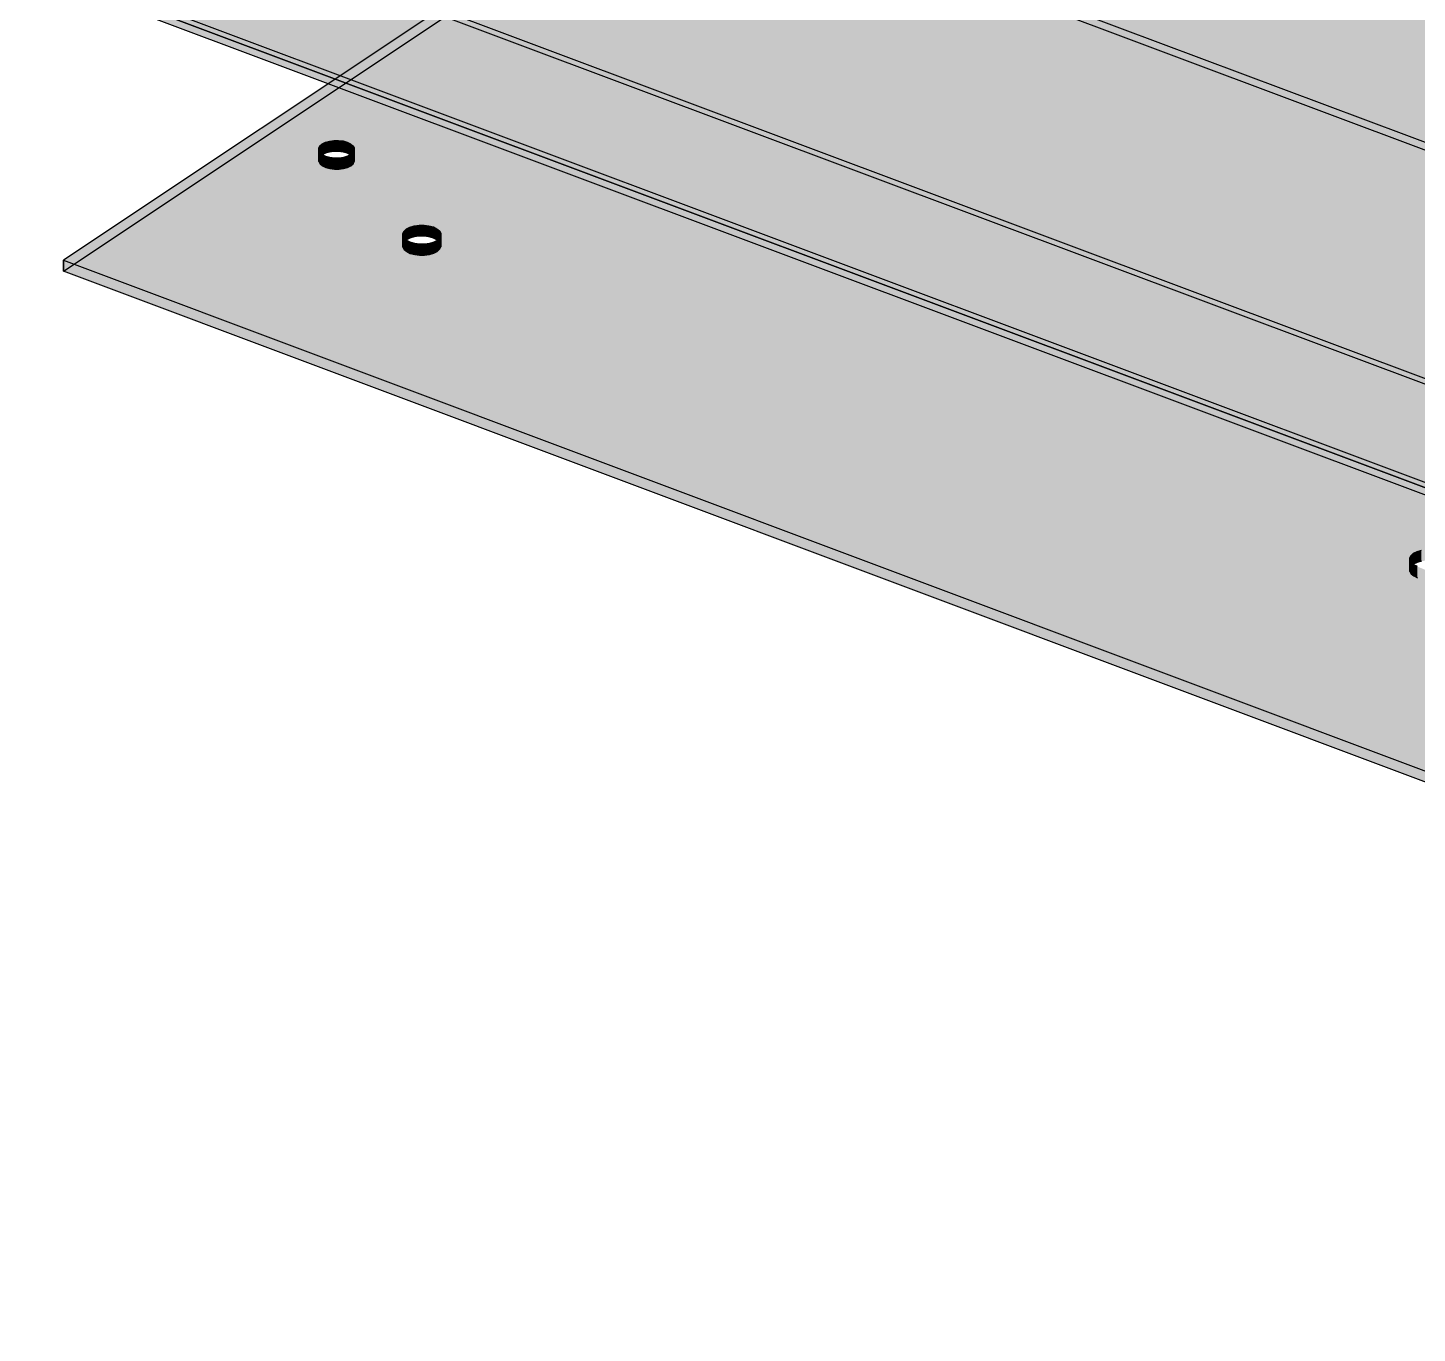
# Model space of a CAD drawing. Header units: millimetres. Extents: x 50 to 612415, y 2 to 4150.
# Drawn here: x 470683 to 470850.8, y 1532.1 to 1689.8 of the extents above; entities that cross this region are included whole.
import ezdxf

# ---------------------------------------------------------------- set-up
doc = ezdxf.new("R2010")
doc.units = ezdxf.units.MM
doc.layers.add('HATCH', color=8, linetype='Continuous', lineweight=9)
doc.layers.add('OUTLINE', color=7, linetype='Continuous', lineweight=25)

msp = doc.modelspace()

# ---------------------------------------------------------------- hatches: boundary and pattern name
at = {"layer": 'HATCH', "true_color": 0x617c87}
for points in [[(471374.6, 1451.356), (469917.048, 1997.938), (469915.604, 1997.835)], [(471374.6, 1451.356), (469915.604, 1997.835), (471374.807, 1450.634)], [(469915.604, 1985.337), (469917.048, 1985.44), (471374.6, 1438.858)], [(470402.459, 1832.661), (469915.604, 1985.337), (471374.807, 1438.136)], [(471374.807, 1438.136), (469915.604, 1985.337), (471374.6, 1438.858)], [(471374.807, 1437.243), (469915.604, 1984.444), (470402.459, 1831.769)], [(471097.567, 1583.786), (470272.88, 1893.044), (470404.809, 1834.228)], [(470404.809, 1833.335), (470272.88, 1892.151), (471097.567, 1582.893)], [(471097.567, 1583.786), (470404.809, 1834.228), (470405.175, 1834.049)], [(470405.175, 1833.157), (470404.809, 1833.335), (471097.567, 1582.893)], [(471097.567, 1583.786), (470405.175, 1834.049), (470405.435, 1833.829)], [(470405.435, 1832.937), (470405.175, 1833.157), (471097.567, 1582.893)], [(471097.567, 1583.786), (470405.435, 1833.829), (470405.573, 1833.583)], [(470405.573, 1832.691), (470405.435, 1832.937), (471097.567, 1582.893)], [(471097.567, 1583.786), (470405.573, 1833.583), (470405.578, 1833.328)], [(470405.578, 1832.435), (470405.573, 1832.691), (471097.567, 1582.893)], [(471097.567, 1583.786), (470405.578, 1833.328), (470457.177, 1814.59)], [(470454.826, 1813.023), (470402.459, 1832.661), (471374.807, 1438.136)], [(471374.807, 1437.243), (470402.459, 1831.769), (470454.826, 1812.131)], [(470457.177, 1813.698), (470405.578, 1832.435), (471097.567, 1582.893)], [(471097.567, 1583.786), (470457.177, 1814.59), (470457.542, 1814.412)], [(471097.567, 1583.786), (470457.542, 1814.412), (470457.803, 1814.192)], [(470892.34, 1649.863), (470455.272, 1812.898), (470454.826, 1813.023)], [(470892.213, 1649.615), (470892.34, 1649.863), (470454.826, 1813.023)], [(470892.219, 1649.36), (470892.213, 1649.615), (470454.826, 1813.023)], [(470892.357, 1649.114), (470892.219, 1649.36), (470454.826, 1813.023)], [(470892.617, 1648.894), (470892.357, 1649.114), (470454.826, 1813.023)], [(470892.983, 1648.715), (470892.617, 1648.894), (470454.826, 1813.023)], [(470892.983, 1648.715), (470454.826, 1813.023), (471374.807, 1438.136)], [(470892.34, 1649.863), (470455.767, 1812.835), (470455.272, 1812.898)], [(470892.34, 1649.863), (470456.279, 1812.837), (470455.767, 1812.835)], [(470892.34, 1649.863), (470456.771, 1812.906), (470456.279, 1812.837)], [(470892.34, 1649.863), (470457.211, 1813.037), (470456.771, 1812.906)], [(470457.542, 1813.519), (470457.177, 1813.698), (471097.567, 1582.893)], [(470892.34, 1649.863), (470457.568, 1813.219), (470457.211, 1813.037)], [(470457.803, 1813.299), (470457.542, 1813.519), (471097.567, 1582.893)], [(470457.819, 1813.442), (470457.568, 1813.219), (470892.591, 1650.086)], [(470892.34, 1649.863), (470892.591, 1650.086), (470457.568, 1813.219)], [(470892.591, 1649.193), (470457.568, 1812.327), (470457.819, 1812.549)], [(471097.567, 1583.786), (470457.803, 1814.192), (470457.94, 1813.945)], [(470457.94, 1813.053), (470457.803, 1813.299), (471097.567, 1582.893)], [(470457.946, 1813.69), (470457.819, 1813.442), (470895.333, 1650.282)], [(470457.819, 1813.442), (470893.881, 1650.468), (470894.392, 1650.47)], [(470457.819, 1813.442), (470894.392, 1650.47), (470894.888, 1650.407)], [(470457.819, 1813.442), (470893.389, 1650.399), (470893.881, 1650.468)], [(470457.819, 1813.442), (470894.888, 1650.407), (470895.333, 1650.282)], [(470457.819, 1813.442), (470892.949, 1650.269), (470893.389, 1650.399)], [(470457.819, 1813.442), (470892.591, 1650.086), (470892.949, 1650.269)], [(470895.333, 1649.389), (470457.819, 1812.549), (470457.946, 1812.797)], [(470894.392, 1649.578), (470893.881, 1649.575), (470457.819, 1812.549)], [(470894.888, 1649.514), (470894.392, 1649.578), (470457.819, 1812.549)], [(470893.881, 1649.575), (470893.389, 1649.506), (470457.819, 1812.549)], [(470895.333, 1649.389), (470894.888, 1649.514), (470457.819, 1812.549)], [(470893.389, 1649.506), (470892.949, 1649.376), (470457.819, 1812.549)], [(470892.949, 1649.376), (470892.591, 1649.193), (470457.819, 1812.549)], [(471097.567, 1583.786), (470457.94, 1813.945), (470457.946, 1813.69)], [(470457.946, 1812.797), (470457.94, 1813.053), (471097.567, 1582.893)], [(471097.567, 1583.786), (470457.946, 1813.69), (470895.333, 1650.282)], [(470895.333, 1649.389), (470457.946, 1812.797), (471097.567, 1582.893)], [(470454.826, 1812.131), (470455.272, 1812.005), (470892.34, 1648.97)], [(470454.826, 1812.131), (470892.34, 1648.97), (470892.213, 1648.723)], [(470454.826, 1812.131), (470892.213, 1648.723), (470892.219, 1648.467)], [(470454.826, 1812.131), (470892.219, 1648.467), (470892.357, 1648.221)], [(470454.826, 1812.131), (470892.357, 1648.221), (470892.617, 1648.001)], [(470454.826, 1812.131), (470892.617, 1648.001), (470892.983, 1647.822)], [(471374.807, 1437.243), (470454.826, 1812.131), (470892.983, 1647.822)], [(470455.272, 1812.005), (470455.767, 1811.942), (470892.34, 1648.97)], [(470455.767, 1811.942), (470456.279, 1811.945), (470892.34, 1648.97)], [(470456.279, 1811.945), (470456.771, 1812.014), (470892.34, 1648.97)], [(470456.771, 1812.014), (470457.211, 1812.144), (470892.34, 1648.97)], [(470457.211, 1812.144), (470457.568, 1812.327), (470892.34, 1648.97)], [(470457.568, 1812.327), (470892.591, 1649.193), (470892.34, 1648.97)]]:
    msp.add_hatch(color=145, dxfattribs=at).paths.add_polyline_path(points)
at = {"layer": 'HATCH', "true_color": 0x5b747f}
for points in [[(471374.807, 1438.136), (469915.604, 1985.337), (469915.604, 1997.835), (471374.807, 1450.634)], [(469917.048, 1985.44), (471374.6, 1438.858), (471374.6, 1451.356), (469917.048, 1997.938)], [(471374.807, 1437.243), (469915.604, 1984.444), (469915.604, 1985.337), (471374.807, 1438.136)], [(470272.88, 1892.151), (471097.567, 1582.893), (471097.567, 1583.786), (470272.88, 1893.044)]]:
    msp.add_hatch(color=147, dxfattribs=at).paths.add_polyline_path(points)
at = {"layer": 'HATCH', "true_color": 0x468f99}
for points in [[(470922.321, 1818.438), (470687.285, 1661.748), (470904.095, 1799.501)], [(470904.095, 1798.162), (470687.285, 1660.408), (470922.321, 1817.099)], [(470904.095, 1799.501), (470687.285, 1661.748), (470718.541, 1675.798)], [(470904.095, 1799.501), (470718.541, 1675.798), (470718.936, 1676)], [(470904.095, 1799.501), (470718.936, 1676), (470719.422, 1676.144)], [(470904.095, 1799.501), (470719.422, 1676.144), (470719.966, 1676.22)], [(470904.095, 1799.501), (470719.966, 1676.22), (470720.532, 1676.223)], [(470904.095, 1799.501), (470720.532, 1676.223), (470721.079, 1676.153)], [(470904.095, 1799.501), (470721.079, 1676.153), (470721.572, 1676.015)], [(470904.095, 1799.501), (470721.572, 1676.015), (470721.975, 1675.817)], [(470904.095, 1799.501), (470721.975, 1675.817), (470722.263, 1675.574)], [(470903.818, 1799.255), (470904.095, 1799.501), (470722.004, 1674.499)], [(470904.095, 1799.501), (470722.282, 1674.745), (470722.004, 1674.499)], [(470903.678, 1798.981), (470903.818, 1799.255), (470722.004, 1674.499)], [(470904.095, 1799.501), (470722.263, 1675.574), (470722.416, 1675.302)], [(470904.095, 1799.501), (470722.422, 1675.019), (470722.282, 1674.745)], [(470904.095, 1799.501), (470722.416, 1675.302), (470722.422, 1675.019)], [(470718.541, 1674.459), (470687.285, 1660.408), (470904.095, 1798.162)], [(470718.936, 1674.661), (470718.541, 1674.459), (470904.095, 1798.162)], [(470719.422, 1674.805), (470718.936, 1674.661), (470904.095, 1798.162)], [(470719.966, 1674.881), (470719.422, 1674.805), (470904.095, 1798.162)], [(470720.532, 1674.884), (470719.966, 1674.881), (470904.095, 1798.162)], [(470721.079, 1674.814), (470720.532, 1674.884), (470904.095, 1798.162)], [(470721.572, 1674.675), (470721.079, 1674.814), (470904.095, 1798.162)], [(470721.975, 1674.478), (470721.572, 1674.675), (470904.095, 1798.162)], [(470722.263, 1674.235), (470721.975, 1674.478), (470904.095, 1798.162)], [(470903.678, 1798.981), (470722.004, 1674.499), (470853.614, 1626.595)], [(470722.004, 1673.16), (470904.095, 1798.162), (470903.818, 1797.916)], [(470722.004, 1673.16), (470722.282, 1673.406), (470904.095, 1798.162)], [(470722.004, 1673.16), (470903.818, 1797.916), (470903.678, 1797.642)], [(470853.614, 1625.256), (470722.004, 1673.16), (470903.678, 1797.642)], [(470722.416, 1673.963), (470722.263, 1674.235), (470904.095, 1798.162)], [(470722.282, 1673.406), (470722.422, 1673.68), (470904.095, 1798.162)], [(470722.422, 1673.68), (470722.416, 1673.963), (470904.095, 1798.162)], [(470718.264, 1675.552), (470718.541, 1675.798), (470687.285, 1661.748)], [(470718.123, 1675.278), (470718.264, 1675.552), (470687.285, 1661.748)], [(470718.13, 1674.996), (470718.123, 1675.278), (470687.285, 1661.748)], [(470718.282, 1674.723), (470718.13, 1674.996), (470687.285, 1661.748)], [(470718.57, 1674.48), (470718.282, 1674.723), (470687.285, 1661.748)], [(470718.57, 1674.48), (470687.285, 1661.748), (470730.253, 1665.988)], [(470687.285, 1660.408), (470718.541, 1674.459), (470718.264, 1674.213)], [(470687.285, 1660.408), (470718.264, 1674.213), (470718.123, 1673.939)], [(470687.285, 1660.408), (470718.123, 1673.939), (470718.13, 1673.656)], [(470687.285, 1660.408), (470718.13, 1673.656), (470718.282, 1673.384)], [(470687.285, 1660.408), (470718.282, 1673.384), (470718.57, 1673.141)], [(470718.974, 1674.283), (470718.57, 1674.48), (470732.406, 1665.556)], [(470718.57, 1674.48), (470730.253, 1665.988), (470730.859, 1665.991)], [(470718.57, 1674.48), (470730.859, 1665.991), (470731.445, 1665.916)], [(470718.57, 1674.48), (470731.445, 1665.916), (470731.973, 1665.768)], [(470718.57, 1674.48), (470731.973, 1665.768), (470732.406, 1665.556)], [(470850.07, 1626.099), (470719.466, 1674.144), (470718.974, 1674.283)], [(470849.92, 1625.806), (470850.07, 1626.099), (470718.974, 1674.283)], [(470849.927, 1625.503), (470849.92, 1625.806), (470718.974, 1674.283)], [(470850.09, 1625.212), (470849.927, 1625.503), (470718.974, 1674.283)], [(470850.398, 1624.951), (470850.09, 1625.212), (470718.974, 1674.283)], [(470850.831, 1624.74), (470850.398, 1624.951), (470718.974, 1674.283)], [(470718.974, 1674.283), (470732.406, 1665.556), (470962.885, 1579.176)], [(470850.831, 1624.74), (470718.974, 1674.283), (470962.885, 1579.176)], [(470850.07, 1626.099), (470720.014, 1674.074), (470719.466, 1674.144)], [(470850.07, 1626.099), (470720.579, 1674.077), (470720.014, 1674.074)], [(470850.07, 1626.099), (470721.123, 1674.153), (470720.579, 1674.077)], [(470850.07, 1626.099), (470721.609, 1674.297), (470721.123, 1674.153)], [(470850.07, 1626.099), (470722.004, 1674.499), (470721.609, 1674.297)], [(470722.004, 1674.499), (470851.895, 1626.815), (470852.5, 1626.819)], [(470722.004, 1674.499), (470852.5, 1626.819), (470853.087, 1626.744)], [(470722.004, 1674.499), (470851.312, 1626.734), (470851.895, 1626.815)], [(470722.004, 1674.499), (470853.087, 1626.744), (470853.614, 1626.595)], [(470722.004, 1674.499), (470850.791, 1626.58), (470851.312, 1626.734)], [(470722.004, 1674.499), (470850.367, 1626.363), (470850.791, 1626.58)], [(470850.07, 1626.099), (470850.367, 1626.363), (470722.004, 1674.499)], [(470730.253, 1664.649), (470687.285, 1660.408), (470718.57, 1673.141)], [(470732.406, 1664.217), (470718.57, 1673.141), (470718.974, 1672.944)], [(470730.859, 1664.652), (470730.253, 1664.649), (470718.57, 1673.141)], [(470731.445, 1664.577), (470730.859, 1664.652), (470718.57, 1673.141)], [(470731.973, 1664.429), (470731.445, 1664.577), (470718.57, 1673.141)], [(470732.406, 1664.217), (470731.973, 1664.429), (470718.57, 1673.141)], [(470718.974, 1672.944), (470719.466, 1672.805), (470850.07, 1624.76)], [(470718.974, 1672.944), (470850.07, 1624.76), (470849.92, 1624.467)], [(470718.974, 1672.944), (470849.92, 1624.467), (470849.927, 1624.164)], [(470718.974, 1672.944), (470849.927, 1624.164), (470850.09, 1623.873)], [(470718.974, 1672.944), (470850.09, 1623.873), (470850.398, 1623.612)], [(470718.974, 1672.944), (470850.398, 1623.612), (470850.831, 1623.401)], [(470962.885, 1577.837), (470732.406, 1664.217), (470718.974, 1672.944)], [(470962.885, 1577.837), (470718.974, 1672.944), (470850.831, 1623.401)], [(470719.466, 1672.805), (470720.014, 1672.735), (470850.07, 1624.76)], [(470720.014, 1672.735), (470720.579, 1672.738), (470850.07, 1624.76)], [(470720.579, 1672.738), (470721.123, 1672.814), (470850.07, 1624.76)], [(470721.123, 1672.814), (470721.609, 1672.958), (470850.07, 1624.76)], [(470721.609, 1672.958), (470722.004, 1673.16), (470850.07, 1624.76)], [(470852.5, 1625.48), (470851.895, 1625.476), (470722.004, 1673.16)], [(470853.087, 1625.405), (470852.5, 1625.48), (470722.004, 1673.16)], [(470851.895, 1625.476), (470851.312, 1625.395), (470722.004, 1673.16)], [(470853.614, 1625.256), (470853.087, 1625.405), (470722.004, 1673.16)], [(470851.312, 1625.395), (470850.791, 1625.241), (470722.004, 1673.16)], [(470850.791, 1625.241), (470850.367, 1625.024), (470722.004, 1673.16)], [(470722.004, 1673.16), (470850.367, 1625.024), (470850.07, 1624.76)], [(470687.285, 1661.748), (470729.67, 1665.907), (470730.253, 1665.988)], [(470687.285, 1661.748), (470729.149, 1665.752), (470729.67, 1665.907)], [(470687.285, 1661.748), (470728.726, 1665.536), (470729.149, 1665.752)], [(470728.429, 1665.272), (470728.726, 1665.536), (470687.285, 1661.748)], [(470728.278, 1664.979), (470728.429, 1665.272), (470687.285, 1661.748)], [(470728.285, 1664.676), (470728.278, 1664.979), (470687.285, 1661.748)], [(470732.406, 1665.556), (470732.714, 1665.296), (470962.885, 1579.176)], [(470732.714, 1665.296), (470732.877, 1665.004), (470962.885, 1579.176)], [(470732.877, 1665.004), (470732.884, 1664.701), (470962.885, 1579.176)], [(470728.448, 1664.385), (470728.285, 1664.676), (470687.285, 1661.748)], [(470730.253, 1664.649), (470729.67, 1664.567), (470687.285, 1660.408)], [(470729.67, 1664.567), (470729.149, 1664.413), (470687.285, 1660.408)], [(470729.149, 1664.413), (470728.726, 1664.197), (470687.285, 1660.408)], [(470728.757, 1664.124), (470728.448, 1664.385), (470687.285, 1661.748)], [(470687.285, 1660.408), (470728.726, 1664.197), (470728.429, 1663.933)], [(470729.19, 1663.912), (470728.757, 1664.124), (470687.285, 1661.748)], [(470687.285, 1660.408), (470728.429, 1663.933), (470728.278, 1663.64)], [(470729.19, 1663.912), (470687.285, 1661.748), (470967.679, 1556.6)], [(470687.285, 1660.408), (470728.278, 1663.64), (470728.285, 1663.337)], [(470687.285, 1660.408), (470728.285, 1663.337), (470728.448, 1663.045)], [(470959.341, 1578.68), (470729.717, 1663.764), (470729.19, 1663.912)], [(470959.191, 1578.387), (470959.341, 1578.68), (470729.19, 1663.912)], [(470959.198, 1578.084), (470959.191, 1578.387), (470729.19, 1663.912)], [(470959.361, 1577.792), (470959.198, 1578.084), (470729.19, 1663.912)], [(470959.669, 1577.532), (470959.361, 1577.792), (470729.19, 1663.912)], [(470960.102, 1577.32), (470959.669, 1577.532), (470729.19, 1663.912)], [(470960.102, 1577.32), (470729.19, 1663.912), (470967.679, 1556.6)], [(470959.341, 1578.68), (470730.304, 1663.689), (470729.717, 1663.764)], [(470959.341, 1578.68), (470730.909, 1663.692), (470730.304, 1663.689)], [(470959.341, 1578.68), (470731.492, 1663.774), (470730.909, 1663.692)], [(470959.341, 1578.68), (470732.013, 1663.928), (470731.492, 1663.774)], [(470959.341, 1578.68), (470732.437, 1664.144), (470732.013, 1663.928)], [(470962.885, 1577.837), (470732.714, 1663.957), (470732.406, 1664.217)], [(470732.734, 1664.408), (470732.437, 1664.144), (470959.638, 1578.944)], [(470959.341, 1578.68), (470959.638, 1578.944), (470732.437, 1664.144)], [(470962.885, 1577.837), (470732.877, 1663.665), (470732.714, 1663.957)], [(470732.884, 1664.701), (470732.734, 1664.408), (470962.885, 1579.176)], [(470732.734, 1664.408), (470961.166, 1579.396), (470961.771, 1579.399)], [(470732.734, 1664.408), (470961.771, 1579.399), (470962.358, 1579.324)], [(470732.734, 1664.408), (470960.583, 1579.314), (470961.166, 1579.396)], [(470732.734, 1664.408), (470962.358, 1579.324), (470962.885, 1579.176)], [(470732.734, 1664.408), (470960.062, 1579.16), (470960.583, 1579.314)], [(470732.734, 1664.408), (470959.638, 1578.944), (470960.062, 1579.16)], [(470962.885, 1577.837), (470732.734, 1663.069), (470732.884, 1663.362)], [(470962.885, 1577.837), (470732.884, 1663.362), (470732.877, 1663.665)], [(470687.285, 1660.408), (470728.448, 1663.045), (470728.757, 1662.785)], [(470687.285, 1660.408), (470728.757, 1662.785), (470729.19, 1662.573)], [(470967.679, 1555.261), (470687.285, 1660.408), (470729.19, 1662.573)], [(470729.19, 1662.573), (470729.717, 1662.425), (470959.341, 1577.341)], [(470729.19, 1662.573), (470959.341, 1577.341), (470959.191, 1577.047)], [(470729.19, 1662.573), (470959.191, 1577.047), (470959.198, 1576.745)], [(470729.19, 1662.573), (470959.198, 1576.745), (470959.361, 1576.453)], [(470729.19, 1662.573), (470959.361, 1576.453), (470959.669, 1576.193)], [(470729.19, 1662.573), (470959.669, 1576.193), (470960.102, 1575.981)], [(470967.679, 1555.261), (470729.19, 1662.573), (470960.102, 1575.981)], [(470729.717, 1662.425), (470730.304, 1662.35), (470959.341, 1577.341)], [(470730.304, 1662.35), (470730.909, 1662.353), (470959.341, 1577.341)], [(470730.909, 1662.353), (470731.492, 1662.434), (470959.341, 1577.341)], [(470731.492, 1662.434), (470732.013, 1662.589), (470959.341, 1577.341)], [(470732.013, 1662.589), (470732.437, 1662.805), (470959.341, 1577.341)], [(470959.638, 1577.605), (470732.437, 1662.805), (470732.734, 1663.069)], [(470732.437, 1662.805), (470959.638, 1577.605), (470959.341, 1577.341)], [(470961.771, 1578.06), (470961.166, 1578.057), (470732.734, 1663.069)], [(470962.358, 1577.985), (470961.771, 1578.06), (470732.734, 1663.069)], [(470961.166, 1578.057), (470960.583, 1577.975), (470732.734, 1663.069)], [(470962.885, 1577.837), (470962.358, 1577.985), (470732.734, 1663.069)], [(470960.583, 1577.975), (470960.062, 1577.821), (470732.734, 1663.069)], [(470960.062, 1577.821), (470959.638, 1577.605), (470732.734, 1663.069)]]:
    msp.add_hatch(color=135, dxfattribs=at).paths.add_polyline_path(points)
at = {"layer": 'HATCH', "true_color": 0x46848e}
msp.add_hatch(color=145, dxfattribs=at).paths.add_polyline_path([(470687.285, 1660.408), (470922.321, 1817.099), (470922.321, 1818.438), (470687.285, 1661.748)])
at = {"layer": 'HATCH', "true_color": 0x46818b}
for points in [[(470718.264, 1674.213), (470718.123, 1673.939), (470718.123, 1675.278), (470718.264, 1675.552)], [(470718.13, 1673.656), (470718.282, 1673.384), (470718.282, 1674.723), (470718.13, 1674.996)], [(470722.416, 1673.963), (470722.263, 1674.235), (470722.263, 1675.574), (470722.416, 1675.302)], [(470722.282, 1673.406), (470722.422, 1673.68), (470722.422, 1675.019), (470722.282, 1674.745)], [(470728.429, 1663.933), (470728.278, 1663.64), (470728.278, 1664.979), (470728.429, 1665.272)], [(470732.877, 1663.665), (470732.714, 1663.957), (470732.714, 1665.296), (470732.877, 1665.004)], [(470728.285, 1663.337), (470728.448, 1663.045), (470728.448, 1664.385), (470728.285, 1664.676)], [(470732.734, 1663.069), (470732.884, 1663.362), (470732.884, 1664.701), (470732.734, 1664.408)], [(470850.07, 1624.76), (470849.92, 1624.467), (470849.92, 1625.806), (470850.07, 1626.099)], [(470849.927, 1624.164), (470850.09, 1623.873), (470850.09, 1625.212), (470849.927, 1625.503)]]:
    msp.add_hatch(color=137, dxfattribs=at).paths.add_polyline_path(points)
at = {"layer": 'HATCH', "true_color": 0x467f88}
for points in [[(470718.123, 1673.939), (470718.13, 1673.656), (470718.13, 1674.996), (470718.123, 1675.278)], [(470722.422, 1673.68), (470722.416, 1673.963), (470722.416, 1675.302), (470722.422, 1675.019)], [(470728.278, 1663.64), (470728.285, 1663.337), (470728.285, 1664.676), (470728.278, 1664.979)], [(470732.884, 1663.362), (470732.877, 1663.665), (470732.877, 1665.004), (470732.884, 1664.701)], [(470849.92, 1624.467), (470849.927, 1624.164), (470849.927, 1625.503), (470849.92, 1625.806)]]:
    msp.add_hatch(color=137, dxfattribs=at).paths.add_polyline_path(points)
at = {"layer": 'HATCH', "true_color": 0x46838d}
for points in [[(470718.541, 1674.459), (470718.264, 1674.213), (470718.264, 1675.552), (470718.541, 1675.798)], [(470722.004, 1673.16), (470722.282, 1673.406), (470722.282, 1674.745), (470722.004, 1674.499)], [(470728.726, 1664.197), (470728.429, 1663.933), (470728.429, 1665.272), (470728.726, 1665.536)], [(470732.437, 1662.805), (470732.734, 1663.069), (470732.734, 1664.408), (470732.437, 1664.144)], [(470850.367, 1625.024), (470850.07, 1624.76), (470850.07, 1626.099), (470850.367, 1626.363)]]:
    msp.add_hatch(color=145, dxfattribs=at).paths.add_polyline_path(points)
at = {"layer": 'HATCH', "true_color": 0x46858f}
for points in [[(470718.936, 1674.661), (470718.541, 1674.459), (470718.541, 1675.798), (470718.936, 1676)], [(470721.975, 1674.478), (470721.572, 1674.675), (470721.572, 1676.015), (470721.975, 1675.817)], [(470718.57, 1673.141), (470718.974, 1672.944), (470718.974, 1674.283), (470718.57, 1674.48)], [(470721.609, 1672.958), (470722.004, 1673.16), (470722.004, 1674.499), (470721.609, 1674.297)], [(470729.149, 1664.413), (470728.726, 1664.197), (470728.726, 1665.536), (470729.149, 1665.752)], [(470732.406, 1664.217), (470731.973, 1664.429), (470731.973, 1665.768), (470732.406, 1665.556)], [(470728.757, 1662.785), (470729.19, 1662.573), (470729.19, 1663.912), (470728.757, 1664.124)], [(470732.013, 1662.589), (470732.437, 1662.805), (470732.437, 1664.144), (470732.013, 1663.928)], [(470850.791, 1625.241), (470850.367, 1625.024), (470850.367, 1626.363), (470850.791, 1626.58)], [(470850.398, 1623.612), (470850.831, 1623.401), (470850.831, 1624.74), (470850.398, 1624.951)]]:
    msp.add_hatch(color=145, dxfattribs=at).paths.add_polyline_path(points)
at = {"layer": 'HATCH', "true_color": 0x468791}
for points in [[(470719.422, 1674.805), (470718.936, 1674.661), (470718.936, 1676), (470719.422, 1676.144)], [(470721.572, 1674.675), (470721.079, 1674.814), (470721.079, 1676.153), (470721.572, 1676.015)], [(470718.974, 1672.944), (470719.466, 1672.805), (470719.466, 1674.144), (470718.974, 1674.283)], [(470721.123, 1672.814), (470721.609, 1672.958), (470721.609, 1674.297), (470721.123, 1674.153)], [(470729.67, 1664.567), (470729.149, 1664.413), (470729.149, 1665.752), (470729.67, 1665.907)], [(470731.973, 1664.429), (470731.445, 1664.577), (470731.445, 1665.916), (470731.973, 1665.768)], [(470729.19, 1662.573), (470729.717, 1662.425), (470729.717, 1663.764), (470729.19, 1663.912)], [(470731.492, 1662.434), (470732.013, 1662.589), (470732.013, 1663.928), (470731.492, 1663.774)], [(470851.312, 1625.395), (470850.791, 1625.241), (470850.791, 1626.58), (470851.312, 1626.734)]]:
    msp.add_hatch(color=145, dxfattribs=at).paths.add_polyline_path(points)
at = {"layer": 'HATCH', "true_color": 0x468892}
for points in [[(470719.966, 1674.881), (470719.422, 1674.805), (470719.422, 1676.144), (470719.966, 1676.22)], [(470720.532, 1674.884), (470719.966, 1674.881), (470719.966, 1676.22), (470720.532, 1676.223)], [(470721.079, 1674.814), (470720.532, 1674.884), (470720.532, 1676.223), (470721.079, 1676.153)], [(470719.466, 1672.805), (470720.014, 1672.735), (470720.014, 1674.074), (470719.466, 1674.144)], [(470720.014, 1672.735), (470720.579, 1672.738), (470720.579, 1674.077), (470720.014, 1674.074)], [(470720.579, 1672.738), (470721.123, 1672.814), (470721.123, 1674.153), (470720.579, 1674.077)], [(470730.253, 1664.649), (470729.67, 1664.567), (470729.67, 1665.907), (470730.253, 1665.988)], [(470730.859, 1664.652), (470730.253, 1664.649), (470730.253, 1665.988), (470730.859, 1665.991)], [(470731.445, 1664.577), (470730.859, 1664.652), (470730.859, 1665.991), (470731.445, 1665.916)], [(470729.717, 1662.425), (470730.304, 1662.35), (470730.304, 1663.689), (470729.717, 1663.764)], [(470730.304, 1662.35), (470730.909, 1662.353), (470730.909, 1663.692), (470730.304, 1663.689)], [(470730.909, 1662.353), (470731.492, 1662.434), (470731.492, 1663.774), (470730.909, 1663.692)]]:
    msp.add_hatch(color=145, dxfattribs=at).paths.add_polyline_path(points)
at = {"layer": 'HATCH', "true_color": 0x46848d}
for points in [[(470722.263, 1674.235), (470721.975, 1674.478), (470721.975, 1675.817), (470722.263, 1675.574)], [(470718.282, 1673.384), (470718.57, 1673.141), (470718.57, 1674.48), (470718.282, 1674.723)], [(470732.714, 1663.957), (470732.406, 1664.217), (470732.406, 1665.556), (470732.714, 1665.296)], [(470728.448, 1663.045), (470728.757, 1662.785), (470728.757, 1664.124), (470728.448, 1664.385)], [(470850.09, 1623.873), (470850.398, 1623.612), (470850.398, 1624.951), (470850.09, 1625.212)]]:
    msp.add_hatch(color=145, dxfattribs=at).paths.add_polyline_path(points)
at = {"layer": 'HATCH', "true_color": 0x468690}
msp.add_hatch(color=145, dxfattribs=at).paths.add_polyline_path([(470967.679, 1555.261), (470687.285, 1660.408), (470687.285, 1661.748), (470967.679, 1556.6)])

# ---------------------------------------------------------------- linework, layer by layer
at = {"layer": 'OUTLINE', "color": 139, "true_color": 0x42544a}
for p, q in [((469915.604, 1997.835), (471374.807, 1450.634)), ((469915.604, 1997.835), (471374.807, 1450.634)), ((471374.6, 1451.356), (469917.048, 1997.938)), ((471374.6, 1451.356), (469917.048, 1997.938)), ((469917.048, 1985.44), (471374.6, 1438.858)), ((469917.048, 1985.44), (471374.6, 1438.858)), ((469915.604, 1985.337), (471374.807, 1438.136)), ((469915.604, 1985.337), (471374.807, 1438.136)), ((471374.807, 1438.136), (469915.604, 1985.337)), ((471374.807, 1438.136), (469915.604, 1985.337)), ((471374.807, 1437.243), (469915.604, 1984.444)), ((471374.807, 1437.243), (469915.604, 1984.444)), ((471097.567, 1583.786), (470272.88, 1893.044)), ((471097.567, 1583.786), (470272.88, 1893.044)), ((470272.88, 1892.151), (471097.567, 1582.893)), ((470272.88, 1892.151), (471097.567, 1582.893)), ((470922.321, 1818.438), (470687.285, 1661.748)), ((470922.321, 1818.438), (470687.285, 1661.748)), ((470687.285, 1660.408), (470922.321, 1817.099)), ((470687.285, 1660.408), (470922.321, 1817.099)), ((470718.123, 1675.278), (470718.264, 1675.552)), ((470718.123, 1675.278), (470718.264, 1675.552)), ((470718.123, 1673.939), (470718.123, 1675.278)), ((470718.13, 1674.996), (470718.123, 1675.278)), ((470718.123, 1675.278), (470718.123, 1673.939)), ((470718.13, 1674.996), (470718.123, 1675.278)), ((470718.13, 1673.656), (470718.13, 1674.996)), ((470718.282, 1674.723), (470718.13, 1674.996)), ((470718.13, 1674.996), (470718.13, 1673.656)), ((470718.282, 1674.723), (470718.13, 1674.996)), ((470718.264, 1675.552), (470718.541, 1675.798)), ((470718.264, 1675.552), (470718.541, 1675.798)), ((470718.264, 1674.213), (470718.264, 1675.552)), ((470718.264, 1675.552), (470718.264, 1674.213)), ((470718.541, 1675.798), (470718.936, 1676)), ((470718.541, 1675.798), (470718.936, 1676)), ((470718.541, 1674.459), (470718.541, 1675.798)), ((470718.541, 1675.798), (470718.541, 1674.459)), ((470718.936, 1676), (470719.422, 1676.144)), ((470718.936, 1676), (470719.422, 1676.144)), ((470718.936, 1674.661), (470718.936, 1676)), ((470718.936, 1676), (470718.936, 1674.661)), ((470719.422, 1676.144), (470719.966, 1676.22)), ((470719.422, 1676.144), (470719.966, 1676.22)), ((470719.422, 1674.805), (470719.422, 1676.144)), ((470719.422, 1676.144), (470719.422, 1674.805)), ((470719.966, 1676.22), (470720.532, 1676.223)), ((470719.966, 1676.22), (470720.532, 1676.223)), ((470719.966, 1674.881), (470719.966, 1676.22)), ((470719.966, 1676.22), (470719.966, 1674.881)), ((470720.532, 1676.223), (470721.079, 1676.153)), ((470720.532, 1676.223), (470720.532, 1674.884)), ((470720.532, 1674.884), (470720.532, 1676.223)), ((470720.532, 1676.223), (470721.079, 1676.153)), ((470721.079, 1676.153), (470721.572, 1676.015)), ((470721.079, 1676.153), (470721.079, 1674.814)), ((470721.079, 1674.814), (470721.079, 1676.153)), ((470721.079, 1676.153), (470721.572, 1676.015)), ((470721.572, 1676.015), (470721.975, 1675.817)), ((470721.572, 1676.015), (470721.572, 1674.675)), ((470721.572, 1674.675), (470721.572, 1676.015)), ((470721.572, 1676.015), (470721.975, 1675.817)), ((470721.975, 1675.817), (470722.263, 1675.574)), ((470721.975, 1675.817), (470721.975, 1674.478)), ((470721.975, 1674.478), (470721.975, 1675.817)), ((470721.975, 1675.817), (470722.263, 1675.574)), ((470722.263, 1675.574), (470722.416, 1675.302)), ((470722.263, 1675.574), (470722.263, 1674.235)), ((470722.263, 1674.235), (470722.263, 1675.574)), ((470722.263, 1675.574), (470722.416, 1675.302)), ((470722.422, 1675.019), (470722.282, 1674.745)), ((470722.422, 1675.019), (470722.282, 1674.745)), ((470722.416, 1675.302), (470722.422, 1675.019)), ((470722.416, 1675.302), (470722.416, 1673.963)), ((470722.416, 1673.963), (470722.416, 1675.302)), ((470722.416, 1675.302), (470722.422, 1675.019)), ((470722.422, 1675.019), (470722.422, 1673.68)), ((470722.422, 1673.68), (470722.422, 1675.019)), ((470718.264, 1674.213), (470718.123, 1673.939)), ((470718.264, 1674.213), (470718.123, 1673.939)), ((470718.123, 1673.939), (470718.13, 1673.656)), ((470718.123, 1673.939), (470718.13, 1673.656)), ((470718.13, 1673.656), (470718.282, 1673.384)), ((470718.13, 1673.656), (470718.282, 1673.384)), ((470718.541, 1674.459), (470718.264, 1674.213)), ((470718.541, 1674.459), (470718.264, 1674.213)), ((470718.282, 1673.384), (470718.282, 1674.723)), ((470718.57, 1674.48), (470718.282, 1674.723)), ((470718.282, 1674.723), (470718.282, 1673.384)), ((470718.57, 1674.48), (470718.282, 1674.723)), ((470718.282, 1673.384), (470718.57, 1673.141)), ((470718.282, 1673.384), (470718.57, 1673.141)), ((470718.936, 1674.661), (470718.541, 1674.459)), ((470718.936, 1674.661), (470718.541, 1674.459)), ((470718.57, 1673.141), (470718.57, 1674.48)), ((470718.974, 1674.283), (470718.57, 1674.48)), ((470718.57, 1674.48), (470718.57, 1673.141)), ((470718.974, 1674.283), (470718.57, 1674.48)), ((470719.422, 1674.805), (470718.936, 1674.661)), ((470719.422, 1674.805), (470718.936, 1674.661)), ((470718.974, 1672.944), (470718.974, 1674.283)), ((470719.466, 1674.144), (470718.974, 1674.283)), ((470718.974, 1674.283), (470718.974, 1672.944)), ((470719.466, 1674.144), (470718.974, 1674.283)), ((470719.966, 1674.881), (470719.422, 1674.805)), ((470719.966, 1674.881), (470719.422, 1674.805)), ((470719.466, 1672.805), (470719.466, 1674.144)), ((470720.014, 1674.074), (470719.466, 1674.144)), ((470719.466, 1674.144), (470719.466, 1672.805)), ((470720.014, 1674.074), (470719.466, 1674.144)), ((470720.532, 1674.884), (470719.966, 1674.881)), ((470720.532, 1674.884), (470719.966, 1674.881)), ((470720.579, 1674.077), (470720.014, 1674.074)), ((470720.579, 1674.077), (470720.014, 1674.074)), ((470720.014, 1672.735), (470720.014, 1674.074)), ((470720.014, 1674.074), (470720.014, 1672.735)), ((470721.079, 1674.814), (470720.532, 1674.884)), ((470721.079, 1674.814), (470720.532, 1674.884)), ((470721.123, 1674.153), (470720.579, 1674.077)), ((470721.123, 1674.153), (470720.579, 1674.077)), ((470720.579, 1674.077), (470720.579, 1672.738)), ((470720.579, 1672.738), (470720.579, 1674.077)), ((470721.572, 1674.675), (470721.079, 1674.814)), ((470721.572, 1674.675), (470721.079, 1674.814)), ((470721.609, 1674.297), (470721.123, 1674.153)), ((470721.609, 1674.297), (470721.123, 1674.153)), ((470721.123, 1674.153), (470721.123, 1672.814)), ((470721.123, 1672.814), (470721.123, 1674.153)), ((470721.975, 1674.478), (470721.572, 1674.675)), ((470721.975, 1674.478), (470721.572, 1674.675)), ((470722.004, 1674.499), (470721.609, 1674.297)), ((470722.004, 1674.499), (470721.609, 1674.297)), ((470721.609, 1674.297), (470721.609, 1672.958)), ((470721.609, 1672.958), (470721.609, 1674.297)), ((470722.263, 1674.235), (470721.975, 1674.478)), ((470722.263, 1674.235), (470721.975, 1674.478)), ((470722.282, 1674.745), (470722.004, 1674.499)), ((470722.282, 1674.745), (470722.004, 1674.499)), ((470722.004, 1674.499), (470722.004, 1673.16)), ((470722.004, 1673.16), (470722.004, 1674.499)), ((470722.004, 1673.16), (470722.282, 1673.406)), ((470722.004, 1673.16), (470722.282, 1673.406)), ((470722.416, 1673.963), (470722.263, 1674.235)), ((470722.416, 1673.963), (470722.263, 1674.235)), ((470722.282, 1674.745), (470722.282, 1673.406)), ((470722.282, 1673.406), (470722.282, 1674.745)), ((470722.282, 1673.406), (470722.422, 1673.68)), ((470722.282, 1673.406), (470722.422, 1673.68)), ((470722.422, 1673.68), (470722.416, 1673.963)), ((470722.422, 1673.68), (470722.416, 1673.963)), ((470718.57, 1673.141), (470718.974, 1672.944)), ((470718.57, 1673.141), (470718.974, 1672.944)), ((470718.974, 1672.944), (470719.466, 1672.805)), ((470718.974, 1672.944), (470719.466, 1672.805)), ((470719.466, 1672.805), (470720.014, 1672.735)), ((470719.466, 1672.805), (470720.014, 1672.735)), ((470720.014, 1672.735), (470720.579, 1672.738)), ((470720.014, 1672.735), (470720.579, 1672.738)), ((470720.579, 1672.738), (470721.123, 1672.814)), ((470720.579, 1672.738), (470721.123, 1672.814)), ((470721.123, 1672.814), (470721.609, 1672.958)), ((470721.123, 1672.814), (470721.609, 1672.958)), ((470721.609, 1672.958), (470722.004, 1673.16)), ((470721.609, 1672.958), (470722.004, 1673.16)), ((470728.278, 1664.979), (470728.429, 1665.272)), ((470728.278, 1664.979), (470728.429, 1665.272)), ((470728.278, 1663.64), (470728.278, 1664.979)), ((470728.285, 1664.676), (470728.278, 1664.979)), ((470728.278, 1664.979), (470728.278, 1663.64)), ((470728.285, 1664.676), (470728.278, 1664.979)), ((470728.429, 1665.272), (470728.726, 1665.536)), ((470728.429, 1665.272), (470728.726, 1665.536)), ((470728.429, 1663.933), (470728.429, 1665.272)), ((470728.429, 1665.272), (470728.429, 1663.933)), ((470728.726, 1665.536), (470729.149, 1665.752)), ((470728.726, 1665.536), (470729.149, 1665.752)), ((470728.726, 1664.197), (470728.726, 1665.536)), ((470728.726, 1665.536), (470728.726, 1664.197)), ((470729.149, 1665.752), (470729.67, 1665.907)), ((470729.149, 1665.752), (470729.67, 1665.907)), ((470729.149, 1664.413), (470729.149, 1665.752)), ((470729.149, 1665.752), (470729.149, 1664.413)), ((470729.67, 1665.907), (470730.253, 1665.988)), ((470729.67, 1665.907), (470730.253, 1665.988)), ((470729.67, 1664.567), (470729.67, 1665.907)), ((470729.67, 1665.907), (470729.67, 1664.567)), ((470730.253, 1665.988), (470730.859, 1665.991)), ((470730.253, 1665.988), (470730.859, 1665.991)), ((470730.253, 1664.649), (470730.253, 1665.988)), ((470730.253, 1665.988), (470730.253, 1664.649)), ((470730.859, 1665.991), (470731.445, 1665.916)), ((470730.859, 1665.991), (470730.859, 1664.652)), ((470730.859, 1664.652), (470730.859, 1665.991)), ((470730.859, 1665.991), (470731.445, 1665.916)), ((470731.445, 1665.916), (470731.973, 1665.768)), ((470731.445, 1665.916), (470731.445, 1664.577)), ((470731.445, 1664.577), (470731.445, 1665.916)), ((470731.445, 1665.916), (470731.973, 1665.768)), ((470731.973, 1665.768), (470732.406, 1665.556)), ((470731.973, 1665.768), (470731.973, 1664.429)), ((470731.973, 1664.429), (470731.973, 1665.768)), ((470731.973, 1665.768), (470732.406, 1665.556)), ((470732.406, 1665.556), (470732.406, 1664.217)), ((470732.406, 1664.217), (470732.406, 1665.556)), ((470732.406, 1665.556), (470732.714, 1665.296)), ((470732.406, 1665.556), (470732.714, 1665.296)), ((470732.714, 1665.296), (470732.714, 1663.957)), ((470732.714, 1663.957), (470732.714, 1665.296)), ((470732.714, 1665.296), (470732.877, 1665.004)), ((470732.714, 1665.296), (470732.877, 1665.004)), ((470732.877, 1665.004), (470732.877, 1663.665)), ((470732.877, 1663.665), (470732.877, 1665.004)), ((470732.877, 1665.004), (470732.884, 1664.701)), ((470732.877, 1665.004), (470732.884, 1664.701)), ((470728.429, 1663.933), (470728.278, 1663.64)), ((470728.429, 1663.933), (470728.278, 1663.64)), ((470728.278, 1663.64), (470728.285, 1663.337)), ((470728.278, 1663.64), (470728.285, 1663.337)), ((470728.285, 1663.337), (470728.285, 1664.676)), ((470728.448, 1664.385), (470728.285, 1664.676)), ((470728.285, 1664.676), (470728.285, 1663.337)), ((470728.448, 1664.385), (470728.285, 1664.676)), ((470728.285, 1663.337), (470728.448, 1663.045)), ((470728.285, 1663.337), (470728.448, 1663.045)), ((470728.726, 1664.197), (470728.429, 1663.933)), ((470728.726, 1664.197), (470728.429, 1663.933)), ((470728.448, 1663.045), (470728.448, 1664.385)), ((470728.757, 1664.124), (470728.448, 1664.385)), ((470728.448, 1664.385), (470728.448, 1663.045)), ((470728.757, 1664.124), (470728.448, 1664.385)), ((470729.149, 1664.413), (470728.726, 1664.197)), ((470729.149, 1664.413), (470728.726, 1664.197)), ((470728.757, 1662.785), (470728.757, 1664.124)), ((470729.19, 1663.912), (470728.757, 1664.124)), ((470728.757, 1664.124), (470728.757, 1662.785)), ((470729.19, 1663.912), (470728.757, 1664.124)), ((470729.67, 1664.567), (470729.149, 1664.413)), ((470729.67, 1664.567), (470729.149, 1664.413)), ((470729.19, 1662.573), (470729.19, 1663.912)), ((470729.717, 1663.764), (470729.19, 1663.912)), ((470729.19, 1663.912), (470729.19, 1662.573)), ((470729.717, 1663.764), (470729.19, 1663.912)), ((470730.253, 1664.649), (470729.67, 1664.567)), ((470730.253, 1664.649), (470729.67, 1664.567)), ((470729.717, 1662.425), (470729.717, 1663.764)), ((470730.304, 1663.689), (470729.717, 1663.764)), ((470729.717, 1663.764), (470729.717, 1662.425)), ((470730.304, 1663.689), (470729.717, 1663.764)), ((470730.859, 1664.652), (470730.253, 1664.649)), ((470730.859, 1664.652), (470730.253, 1664.649)), ((470730.909, 1663.692), (470730.304, 1663.689)), ((470730.909, 1663.692), (470730.304, 1663.689)), ((470730.304, 1662.35), (470730.304, 1663.689)), ((470730.304, 1663.689), (470730.304, 1662.35)), ((470731.445, 1664.577), (470730.859, 1664.652)), ((470731.445, 1664.577), (470730.859, 1664.652)), ((470731.492, 1663.774), (470730.909, 1663.692)), ((470731.492, 1663.774), (470730.909, 1663.692)), ((470730.909, 1663.692), (470730.909, 1662.353)), ((470730.909, 1662.353), (470730.909, 1663.692)), ((470731.973, 1664.429), (470731.445, 1664.577)), ((470731.973, 1664.429), (470731.445, 1664.577)), ((470732.013, 1663.928), (470731.492, 1663.774)), ((470732.013, 1663.928), (470731.492, 1663.774)), ((470731.492, 1663.774), (470731.492, 1662.434)), ((470731.492, 1662.434), (470731.492, 1663.774)), ((470732.406, 1664.217), (470731.973, 1664.429)), ((470732.406, 1664.217), (470731.973, 1664.429)), ((470732.437, 1664.144), (470732.013, 1663.928)), ((470732.437, 1664.144), (470732.013, 1663.928)), ((470732.013, 1663.928), (470732.013, 1662.589)), ((470732.013, 1662.589), (470732.013, 1663.928)), ((470732.714, 1663.957), (470732.406, 1664.217)), ((470732.714, 1663.957), (470732.406, 1664.217)), ((470732.734, 1664.408), (470732.437, 1664.144)), ((470732.734, 1664.408), (470732.437, 1664.144)), ((470732.437, 1664.144), (470732.437, 1662.805)), ((470732.437, 1662.805), (470732.437, 1664.144)), ((470732.877, 1663.665), (470732.714, 1663.957)), ((470732.877, 1663.665), (470732.714, 1663.957)), ((470732.884, 1664.701), (470732.734, 1664.408)), ((470732.884, 1664.701), (470732.734, 1664.408)), ((470732.734, 1664.408), (470732.734, 1663.069)), ((470732.734, 1663.069), (470732.734, 1664.408)), ((470732.734, 1663.069), (470732.884, 1663.362)), ((470732.734, 1663.069), (470732.884, 1663.362)), ((470732.884, 1663.362), (470732.877, 1663.665)), ((470732.884, 1663.362), (470732.877, 1663.665)), ((470732.884, 1664.701), (470732.884, 1663.362)), ((470732.884, 1663.362), (470732.884, 1664.701)), ((470687.285, 1661.748), (470687.285, 1660.408)), ((470687.285, 1661.748), (470967.679, 1556.6)), ((470687.285, 1660.408), (470687.285, 1661.748)), ((470687.285, 1661.748), (470967.679, 1556.6)), ((470728.448, 1663.045), (470728.757, 1662.785)), ((470728.448, 1663.045), (470728.757, 1662.785)), ((470728.757, 1662.785), (470729.19, 1662.573)), ((470728.757, 1662.785), (470729.19, 1662.573)), ((470729.19, 1662.573), (470729.717, 1662.425)), ((470729.19, 1662.573), (470729.717, 1662.425)), ((470729.717, 1662.425), (470730.304, 1662.35)), ((470729.717, 1662.425), (470730.304, 1662.35)), ((470730.304, 1662.35), (470730.909, 1662.353)), ((470730.304, 1662.35), (470730.909, 1662.353)), ((470730.909, 1662.353), (470731.492, 1662.434)), ((470730.909, 1662.353), (470731.492, 1662.434)), ((470731.492, 1662.434), (470732.013, 1662.589)), ((470731.492, 1662.434), (470732.013, 1662.589)), ((470732.013, 1662.589), (470732.437, 1662.805)), ((470732.013, 1662.589), (470732.437, 1662.805)), ((470732.437, 1662.805), (470732.734, 1663.069)), ((470732.437, 1662.805), (470732.734, 1663.069)), ((470967.679, 1555.261), (470687.285, 1660.408)), ((470967.679, 1555.261), (470687.285, 1660.408)), ((470850.07, 1626.099), (470850.367, 1626.363)), ((470850.07, 1626.099), (470850.367, 1626.363)), ((470850.367, 1626.363), (470850.791, 1626.58)), ((470850.367, 1626.363), (470850.791, 1626.58)), ((470850.367, 1625.024), (470850.367, 1626.363)), ((470850.367, 1626.363), (470850.367, 1625.024)), ((470850.791, 1626.58), (470851.312, 1626.734)), ((470850.791, 1626.58), (470851.312, 1626.734)), ((470850.791, 1625.241), (470850.791, 1626.58)), ((470850.791, 1626.58), (470850.791, 1625.241)), ((470849.92, 1625.806), (470850.07, 1626.099)), ((470849.92, 1625.806), (470850.07, 1626.099)), ((470849.927, 1625.503), (470849.92, 1625.806)), ((470849.92, 1624.467), (470849.92, 1625.806)), ((470849.927, 1625.503), (470849.92, 1625.806)), ((470849.92, 1625.806), (470849.92, 1624.467)), ((470850.07, 1624.76), (470849.92, 1624.467)), ((470850.07, 1624.76), (470849.92, 1624.467)), ((470850.09, 1625.212), (470849.927, 1625.503)), ((470849.927, 1624.164), (470849.927, 1625.503)), ((470850.09, 1625.212), (470849.927, 1625.503)), ((470849.927, 1625.503), (470849.927, 1624.164)), ((470850.07, 1624.76), (470850.07, 1626.099)), ((470850.07, 1626.099), (470850.07, 1624.76)), ((470850.367, 1625.024), (470850.07, 1624.76)), ((470850.367, 1625.024), (470850.07, 1624.76)), ((470850.398, 1624.951), (470850.09, 1625.212)), ((470850.09, 1623.873), (470850.09, 1625.212)), ((470850.398, 1624.951), (470850.09, 1625.212)), ((470850.09, 1625.212), (470850.09, 1623.873)), ((470850.791, 1625.241), (470850.367, 1625.024)), ((470850.791, 1625.241), (470850.367, 1625.024)), ((470850.831, 1624.74), (470850.398, 1624.951)), ((470850.398, 1623.612), (470850.398, 1624.951)), ((470850.831, 1624.74), (470850.398, 1624.951)), ((470850.398, 1624.951), (470850.398, 1623.612)), ((470851.312, 1625.395), (470850.791, 1625.241)), ((470851.312, 1625.395), (470850.791, 1625.241)), ((470849.92, 1624.467), (470849.927, 1624.164)), ((470849.92, 1624.467), (470849.927, 1624.164)), ((470849.927, 1624.164), (470850.09, 1623.873)), ((470849.927, 1624.164), (470850.09, 1623.873)), ((470850.09, 1623.873), (470850.398, 1623.612)), ((470850.09, 1623.873), (470850.398, 1623.612)), ((470850.398, 1623.612), (470850.831, 1623.401)), ((470850.398, 1623.612), (470850.831, 1623.401))]:
    msp.add_line(p, q, dxfattribs=at)

doc.saveas('drawing.dxf')
